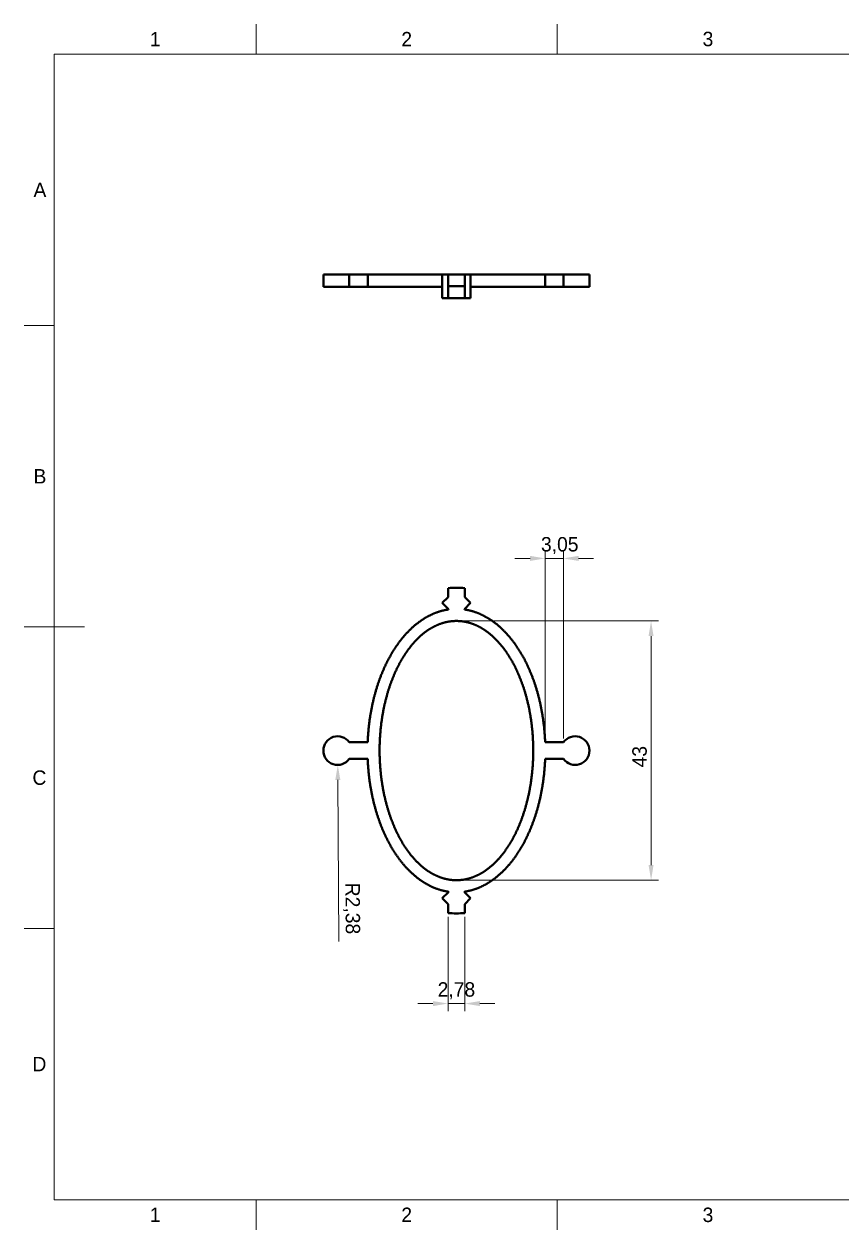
# Model space of a CAD drawing. Header units: millimetres. Extents: x 15 to 292, y 5 to 205.
# Drawn here: x 15 to 150.7, y 5 to 205 of the extents above; entities that cross this region are included whole.
import ezdxf

# ---------------------------------------------------------------- set-up
doc = ezdxf.new("R2010")
doc.units = ezdxf.units.MM
for name, color, linetype in [('Annotations', 7, 'Continuous'), ('Border', 7, 'Continuous'), ('Geometries', 7, 'Continuous')]:
    doc.layers.add(name, color=color, linetype=linetype)
doc.styles.add('Shapr0', font='txt', dxfattribs={"height": 2.3925})
doc.styles.add('Shapr4', font='txt', dxfattribs={"height": 2.3925})
doc.dimstyles.new('ISO-25', dxfattribs={"dimtxt": 2.5, "dimasz": 2.5, "dimexe": 1.25, "dimexo": 0.625, "dimtad": 1, "dimtxsty": 'Standard', "dimcen": 2.5, "dimadec": 0, "dimazin": 0, "dimtfac": 1, "dimtmove": 0, "dimatfit": 3, "dimfxl": 1, "dimarcsym": 0})

# ---------------------------------------------------------------- blocks, each defined once
blk = doc.blocks.new('*D2')
at = {"layer": 'Annotations', "color": 0, "linetype": 'Continuous', "lineweight": 15}
blk.add_line((67.07, 79.63), (67.25, 52.82), dxfattribs=at)
at = {"layer": 'Annotations', "color": 0}
blk.add_solid([(67.49, 79.63), (66.65, 79.62), (67.06, 82.13)], dxfattribs=at)
at = {"layer": 'Defpoints', "color": 0}
for p in [(67.04, 84.5), (67.06, 82.13)]:
    blk.add_point(p, dxfattribs=at)
at = {"layer": 'Annotations', "color": 0, "lineweight": 15, "insert": (69.33, 58.31), "char_height": 2.393, "attachment_point": 5, "rotation": 270.3715, "style": 'Shapr4'}
blk.add_mtext('\\A1;R2,38', dxfattribs=at)
blk = doc.blocks.new('*D3')
at = {"layer": 'Annotations', "color": 0, "linetype": 'Continuous', "lineweight": 15}
for p, q in [((85.36, 56.91), (85.36, 41.29)), ((88.14, 56.91), (88.14, 41.29)), ((82.86, 42.54), (80.36, 42.54)), ((88.14, 42.54), (85.36, 42.54)), ((90.64, 42.54), (93.14, 42.54))]:
    blk.add_line(p, q, dxfattribs=at)
at = {"layer": 'Annotations', "color": 0}
for points in [[(82.86, 42.12), (82.86, 42.95), (85.36, 42.54)], [(90.64, 42.95), (90.64, 42.12), (88.14, 42.54)]]:
    blk.add_solid(points, dxfattribs=at)
at = {"layer": 'Defpoints', "color": 0}
for p in [(85.36, 57.54), (88.14, 57.54), (85.36, 42.54)]:
    blk.add_point(p, dxfattribs=at)
at = {"layer": 'Annotations', "color": 0, "lineweight": 15, "insert": (86.75, 44.66), "char_height": 2.393, "attachment_point": 5, "style": 'Shapr4'}
blk.add_mtext('\\A1;2,78', dxfattribs=at)
blk = doc.blocks.new('*D4')
at = {"layer": 'Annotations', "color": 0, "linetype": 'Continuous', "lineweight": 15}
for p, q in [((98.97, 116.38), (96.47, 116.38)), ((101.47, 86.5), (101.47, 117.63)), ((104.52, 116.38), (101.47, 116.38)), ((104.52, 86.5), (104.52, 117.63)), ((107.02, 116.38), (109.52, 116.38))]:
    blk.add_line(p, q, dxfattribs=at)
at = {"layer": 'Annotations', "color": 0}
for points in [[(98.97, 115.96), (98.97, 116.8), (101.47, 116.38)], [(107.02, 116.8), (107.02, 115.96), (104.52, 116.38)]]:
    blk.add_solid(points, dxfattribs=at)
at = {"layer": 'Defpoints', "color": 0}
for p in [(101.47, 116.38), (101.47, 85.88), (104.52, 85.88)]:
    blk.add_point(p, dxfattribs=at)
at = {"layer": 'Annotations', "color": 0, "lineweight": 15, "insert": (103.9, 118.5), "char_height": 2.393, "attachment_point": 5, "style": 'Shapr4'}
blk.add_mtext('\\A1;3,05', dxfattribs=at)
blk = doc.blocks.new('*D5')
at = {"layer": 'Annotations', "color": 0, "linetype": 'Continuous', "lineweight": 15}
for p, q in [((87.37, 106), (120.31, 106)), ((119.06, 103.5), (119.06, 65.5)), ((87.37, 63), (120.31, 63))]:
    blk.add_line(p, q, dxfattribs=at)
at = {"layer": 'Annotations', "color": 0}
for points in [[(119.47, 103.5), (118.64, 103.5), (119.06, 106)], [(118.64, 65.5), (119.47, 65.5), (119.06, 63)]]:
    blk.add_solid(points, dxfattribs=at)
at = {"layer": 'Defpoints', "color": 0}
for p in [(86.75, 106), (86.75, 63), (119.06, 63)]:
    blk.add_point(p, dxfattribs=at)
at = {"layer": 'Annotations', "color": 0, "lineweight": 15, "insert": (117.16, 83.49), "char_height": 2.393, "attachment_point": 5, "rotation": 90, "style": 'Shapr4'}
blk.add_mtext('\\A1;43', dxfattribs=at)

msp = doc.modelspace()

# ---------------------------------------------------------------- linework, layer by layer
at = {"layer": 'Border', "linetype": 'Continuous', "lineweight": 15}
for p, q in [((53.5, 200), (53.5, 205)), ((103.5, 200), (103.5, 205)), ((287, 200), (20, 200)), ((20, 200), (20, 10)), ((20, 155), (15, 155)), ((25, 105), (15, 105)), ((20, 55), (15, 55)), ((20, 10), (287, 10)), ((53.5, 10), (53.5, 5)), ((103.5, 10), (103.5, 5))]:
    msp.add_line(p, q, dxfattribs=at)
at = {"layer": 'Geometries', "linetype": 'Continuous', "lineweight": 40}
for p, q in [((64.665, 163.45), (64.665, 161.45)), ((64.665, 163.45), (68.976, 163.45)), ((68.976, 163.45), (68.976, 161.45)), ((68.976, 163.45), (72.025, 163.45)), ((72.025, 163.45), (72.025, 161.45)), ((72.025, 163.45), (84.397, 163.45)), ((84.397, 163.45), (84.397, 161.45)), ((84.397, 163.45), (85.359, 163.45)), ((85.359, 163.45), (85.359, 161.55)), ((85.434, 163.45), (85.359, 163.45)), ((88.066, 163.45), (85.434, 163.45)), ((88.141, 163.45), (88.066, 163.45)), ((88.141, 163.45), (88.141, 161.55)), ((89.103, 163.45), (88.141, 163.45)), ((89.103, 163.45), (89.103, 161.45)), ((101.475, 163.45), (89.103, 163.45)), ((101.475, 163.45), (101.475, 161.45)), ((104.524, 163.45), (101.475, 163.45)), ((108.835, 163.45), (104.524, 163.45)), ((104.524, 163.45), (104.524, 161.45)), ((108.835, 161.45), (108.835, 163.45)), ((64.665, 161.45), (68.976, 161.45)), ((68.976, 161.45), (72.025, 161.45)), ((72.025, 161.45), (84.397, 161.45)), ((84.397, 161.45), (84.397, 159.55)), ((88.141, 161.55), (85.359, 161.55)), ((85.359, 161.55), (85.359, 159.55)), ((88.141, 161.55), (88.141, 159.55)), ((89.103, 161.45), (89.103, 159.55)), ((101.475, 161.45), (89.103, 161.45)), ((104.524, 161.45), (101.475, 161.45)), ((108.835, 161.45), (104.524, 161.45)), ((84.397, 159.55), (85.359, 159.55)), ((88.141, 159.55), (85.359, 159.55)), ((89.103, 159.55), (88.141, 159.55)), ((85.359, 109.962), (85.359, 111.464)), ((88.141, 109.962), (88.141, 111.464)), ((84.397, 109), (85.359, 109.962)), ((84.397, 109), (85.434, 107.963)), ((89.103, 109), (88.066, 107.963)), ((89.103, 109), (88.141, 109.962)), ((85.434, 107.963), (85.434, 107.906)), ((88.066, 107.963), (88.066, 107.906)), ((68.976, 85.875), (72.025, 85.875)), ((104.524, 85.875), (101.475, 85.875)), ((68.976, 83.125), (72.025, 83.125)), ((104.524, 83.125), (101.475, 83.125)), ((84.397, 60), (85.434, 61.037)), ((84.397, 60), (85.359, 59.038)), ((85.434, 61.037), (85.434, 61.094)), ((88.066, 61.037), (88.066, 61.094)), ((89.103, 60), (88.066, 61.037)), ((89.103, 60), (88.141, 59.038)), ((85.359, 59.038), (85.359, 57.536)), ((88.141, 59.038), (88.141, 57.536))]:
    msp.add_line(p, q, dxfattribs=at)
at = {"layer": 'Geometries', "linetype": 'Continuous', "lineweight": 40, "flags": 128}
for points in [[(72.025, 85.875), (72.031, 86.035), (72.038, 86.195), (72.046, 86.354), (72.054, 86.514), (72.063, 86.673), (72.073, 86.833), (72.083, 86.992), (72.094, 87.151), (72.106, 87.317), (72.119, 87.483), (72.133, 87.649), (72.147, 87.815), (72.163, 87.98), (72.179, 88.145), (72.195, 88.31), (72.212, 88.474), (72.231, 88.639), (72.249, 88.803), (72.269, 88.966), (72.289, 89.13), (72.309, 89.283), (72.329, 89.436), (72.35, 89.589), (72.372, 89.742), (72.394, 89.894), (72.415, 90.033), (72.436, 90.17), (72.458, 90.308), (72.48, 90.445), (72.503, 90.582), (72.526, 90.719), (72.55, 90.855), (72.576, 91.004), (72.604, 91.153), (72.631, 91.302), (72.66, 91.45), (72.689, 91.598), (72.718, 91.745), (72.749, 91.892), (72.779, 92.038), (72.811, 92.184), (72.843, 92.329), (72.875, 92.472), (72.907, 92.613), (72.94, 92.755), (72.973, 92.895), (73.005, 93.025), (73.037, 93.155), (73.069, 93.284), (73.102, 93.412), (73.135, 93.54), (73.169, 93.668), (73.203, 93.795), (73.241, 93.934), (73.279, 94.073), (73.318, 94.211), (73.358, 94.349), (73.398, 94.485), (73.438, 94.622), (73.479, 94.757), (73.521, 94.893), (73.563, 95.027), (73.605, 95.161), (73.647, 95.292), (73.69, 95.422), (73.733, 95.551), (73.776, 95.68), (73.813, 95.789), (73.851, 95.898), (73.889, 96.006), (73.927, 96.113), (73.965, 96.22), (74.004, 96.327), (74.05, 96.452), (74.096, 96.576), (74.143, 96.7), (74.19, 96.823), (74.233, 96.932), (74.276, 97.04), (74.319, 97.149), (74.362, 97.256), (74.406, 97.363), (74.45, 97.47), (74.494, 97.576), (74.539, 97.681), (74.585, 97.79), (74.632, 97.898), (74.679, 98.005), (74.726, 98.112), (74.774, 98.218), (74.822, 98.324), (74.87, 98.429), (74.915, 98.525), (74.959, 98.62), (75.004, 98.715), (75.049, 98.809), (75.095, 98.902), (75.14, 98.995), (75.186, 99.088), (75.232, 99.18), (75.278, 99.272), (75.325, 99.363), (75.371, 99.453), (75.418, 99.543), (75.473, 99.648), (75.529, 99.753), (75.585, 99.857), (75.641, 99.96), (75.689, 100.047), (75.737, 100.133), (75.785, 100.219), (75.834, 100.304), (75.882, 100.389), (75.931, 100.473), (75.989, 100.572), (76.047, 100.669), (76.105, 100.766), (76.163, 100.863), (76.215, 100.948), (76.268, 101.033), (76.32, 101.117), (76.373, 101.2), (76.426, 101.283), (76.479, 101.366), (76.532, 101.448), (76.585, 101.529), (76.646, 101.62), (76.707, 101.712), (76.768, 101.802), (76.83, 101.891), (76.892, 101.98), (76.952, 102.066), (77.013, 102.152), (77.074, 102.237), (77.135, 102.321), (77.198, 102.406), (77.26, 102.49), (77.323, 102.574), (77.386, 102.657), (77.449, 102.739), (77.512, 102.82), (77.575, 102.9), (77.638, 102.98), (77.702, 103.059), (77.765, 103.137), (77.829, 103.215), (77.893, 103.291), (77.957, 103.367), (78.02, 103.442), (78.079, 103.511), (78.138, 103.578), (78.197, 103.645), (78.255, 103.712), (78.314, 103.777), (78.373, 103.842), (78.432, 103.906), (78.49, 103.969), (78.548, 104.032), (78.607, 104.094), (78.665, 104.155), (78.724, 104.216), (78.782, 104.276), (78.847, 104.342), (78.911, 104.407), (78.976, 104.471), (79.04, 104.534), (79.105, 104.597), (79.169, 104.659), (79.234, 104.72), (79.299, 104.781), (79.363, 104.841), (79.428, 104.9), (79.491, 104.957), (79.555, 105.014), (79.618, 105.07), (79.681, 105.126), (79.746, 105.182), (79.81, 105.237), (79.875, 105.291), (79.939, 105.345), (80.004, 105.398), (80.067, 105.45), (80.13, 105.501), (80.194, 105.551), (80.257, 105.6), (80.321, 105.65), (80.386, 105.7), (80.45, 105.748), (80.514, 105.797), (80.578, 105.844), (80.642, 105.891), (80.707, 105.937), (80.77, 105.982), (80.834, 106.027), (80.898, 106.071), (80.962, 106.115), (81.025, 106.158), (81.088, 106.2), (81.15, 106.241), (81.213, 106.281), (81.275, 106.321), (81.338, 106.361), (81.401, 106.401), (81.465, 106.439), (81.528, 106.478), (81.591, 106.516), (81.654, 106.553), (81.717, 106.589), (81.79, 106.631), (81.863, 106.673), (81.936, 106.713), (82.009, 106.753), (82.081, 106.792), (82.154, 106.83), (82.222, 106.865), (82.29, 106.9), (82.358, 106.934), (82.426, 106.968), (82.494, 107), (82.562, 107.033), (82.63, 107.065), (82.698, 107.096), (82.766, 107.127), (82.834, 107.157), (82.902, 107.186), (82.969, 107.215), (83.036, 107.243), (83.107, 107.272), (83.177, 107.3), (83.247, 107.328), (83.317, 107.355), (83.386, 107.381), (83.456, 107.406), (83.525, 107.431), (83.594, 107.456), (83.663, 107.479), (83.731, 107.503), (83.8, 107.525), (83.868, 107.547), (83.932, 107.567), (83.996, 107.587), (84.06, 107.606), (84.124, 107.624), (84.187, 107.643), (84.254, 107.661), (84.321, 107.679), (84.388, 107.697), (84.454, 107.714), (84.52, 107.73), (84.587, 107.746), (84.649, 107.76), (84.71, 107.774), (84.772, 107.788), (84.834, 107.801), (84.895, 107.813), (84.963, 107.827), (85.031, 107.84), (85.099, 107.852), (85.166, 107.864), (85.234, 107.875), (85.3, 107.886), (85.367, 107.897), (85.434, 107.906)], [(101.475, 85.875), (101.469, 86.035), (101.462, 86.195), (101.454, 86.354), (101.446, 86.514), (101.437, 86.673), (101.427, 86.833), (101.417, 86.992), (101.406, 87.151), (101.394, 87.317), (101.381, 87.483), (101.367, 87.649), (101.353, 87.815), (101.337, 87.98), (101.321, 88.145), (101.305, 88.31), (101.288, 88.474), (101.269, 88.639), (101.251, 88.803), (101.231, 88.966), (101.211, 89.13), (101.191, 89.283), (101.171, 89.436), (101.15, 89.589), (101.128, 89.742), (101.106, 89.894), (101.085, 90.033), (101.064, 90.17), (101.042, 90.308), (101.02, 90.445), (100.997, 90.582), (100.974, 90.719), (100.95, 90.855), (100.924, 91.004), (100.896, 91.153), (100.869, 91.302), (100.84, 91.45), (100.811, 91.598), (100.782, 91.745), (100.751, 91.892), (100.721, 92.038), (100.689, 92.184), (100.657, 92.329), (100.625, 92.472), (100.593, 92.613), (100.56, 92.755), (100.527, 92.895), (100.495, 93.025), (100.463, 93.155), (100.431, 93.284), (100.398, 93.412), (100.365, 93.54), (100.331, 93.668), (100.297, 93.795), (100.259, 93.934), (100.221, 94.073), (100.182, 94.211), (100.142, 94.349), (100.102, 94.485), (100.062, 94.622), (100.021, 94.757), (99.979, 94.893), (99.937, 95.027), (99.895, 95.161), (99.853, 95.292), (99.81, 95.422), (99.767, 95.551), (99.724, 95.68), (99.687, 95.789), (99.649, 95.898), (99.611, 96.006), (99.573, 96.113), (99.535, 96.22), (99.496, 96.327), (99.45, 96.452), (99.404, 96.576), (99.357, 96.7), (99.31, 96.823), (99.267, 96.932), (99.224, 97.04), (99.181, 97.149), (99.138, 97.256), (99.094, 97.363), (99.05, 97.47), (99.006, 97.576), (98.961, 97.681), (98.915, 97.79), (98.868, 97.898), (98.821, 98.005), (98.774, 98.112), (98.726, 98.218), (98.678, 98.324), (98.63, 98.429), (98.585, 98.525), (98.541, 98.62), (98.496, 98.715), (98.451, 98.809), (98.405, 98.902), (98.36, 98.995), (98.314, 99.088), (98.268, 99.18), (98.222, 99.272), (98.175, 99.363), (98.129, 99.453), (98.082, 99.543), (98.027, 99.648), (97.971, 99.753), (97.915, 99.857), (97.859, 99.96), (97.811, 100.047), (97.763, 100.133), (97.715, 100.219), (97.666, 100.304), (97.618, 100.389), (97.569, 100.473), (97.511, 100.572), (97.453, 100.669), (97.395, 100.766), (97.337, 100.863), (97.285, 100.948), (97.232, 101.033), (97.18, 101.117), (97.127, 101.2), (97.074, 101.283), (97.021, 101.366), (96.968, 101.448), (96.915, 101.529), (96.854, 101.62), (96.793, 101.712), (96.732, 101.802), (96.67, 101.891), (96.608, 101.98), (96.548, 102.066), (96.487, 102.152), (96.426, 102.237), (96.365, 102.321), (96.302, 102.406), (96.24, 102.49), (96.177, 102.574), (96.114, 102.657), (96.051, 102.739), (95.988, 102.82), (95.925, 102.9), (95.862, 102.98), (95.798, 103.059), (95.735, 103.137), (95.671, 103.215), (95.607, 103.291), (95.543, 103.367), (95.48, 103.442), (95.421, 103.511), (95.362, 103.578), (95.303, 103.645), (95.245, 103.712), (95.186, 103.777), (95.127, 103.842), (95.068, 103.906), (95.01, 103.969), (94.952, 104.032), (94.893, 104.094), (94.835, 104.155), (94.776, 104.216), (94.718, 104.276), (94.653, 104.342), (94.589, 104.407), (94.524, 104.471), (94.46, 104.534), (94.395, 104.597), (94.331, 104.659), (94.266, 104.72), (94.201, 104.781), (94.137, 104.841), (94.072, 104.9), (94.009, 104.957), (93.945, 105.014), (93.882, 105.07), (93.819, 105.126), (93.754, 105.182), (93.69, 105.237), (93.625, 105.291), (93.561, 105.345), (93.496, 105.398), (93.433, 105.45), (93.37, 105.501), (93.306, 105.551), (93.243, 105.6), (93.179, 105.65), (93.114, 105.7), (93.05, 105.748), (92.986, 105.797), (92.922, 105.844), (92.858, 105.891), (92.793, 105.937), (92.73, 105.982), (92.666, 106.027), (92.602, 106.071), (92.538, 106.115), (92.475, 106.158), (92.412, 106.2), (92.35, 106.241), (92.287, 106.281), (92.225, 106.321), (92.162, 106.361), (92.099, 106.401), (92.035, 106.439), (91.972, 106.478), (91.909, 106.516), (91.846, 106.553), (91.783, 106.589), (91.71, 106.631), (91.637, 106.673), (91.564, 106.713), (91.491, 106.753), (91.419, 106.792), (91.346, 106.83), (91.278, 106.865), (91.21, 106.9), (91.142, 106.934), (91.074, 106.968), (91.006, 107), (90.938, 107.033), (90.87, 107.065), (90.802, 107.096), (90.734, 107.127), (90.666, 107.157), (90.598, 107.186), (90.531, 107.215), (90.464, 107.243), (90.393, 107.272), (90.323, 107.3), (90.253, 107.328), (90.183, 107.355), (90.114, 107.381), (90.044, 107.406), (89.975, 107.431), (89.906, 107.456), (89.837, 107.479), (89.769, 107.503), (89.7, 107.525), (89.632, 107.547), (89.568, 107.567), (89.504, 107.587), (89.44, 107.606), (89.376, 107.624), (89.313, 107.643), (89.246, 107.661), (89.179, 107.679), (89.112, 107.697), (89.046, 107.714), (88.98, 107.73), (88.913, 107.746), (88.851, 107.76), (88.79, 107.774), (88.728, 107.788), (88.666, 107.801), (88.605, 107.813), (88.537, 107.827), (88.469, 107.84), (88.401, 107.852), (88.334, 107.864), (88.266, 107.875), (88.2, 107.886), (88.133, 107.897), (88.066, 107.906)], [(86.75, 106), (86.691, 106), (86.632, 105.999), (86.573, 105.998), (86.514, 105.996), (86.454, 105.994), (86.394, 105.992), (86.337, 105.989), (86.28, 105.985), (86.223, 105.982), (86.165, 105.977), (86.108, 105.973), (86.05, 105.968), (85.991, 105.962), (85.933, 105.956), (85.874, 105.949), (85.815, 105.942), (85.757, 105.935), (85.699, 105.927), (85.64, 105.918), (85.582, 105.91), (85.521, 105.9), (85.461, 105.89), (85.401, 105.879), (85.34, 105.868), (85.279, 105.856), (85.219, 105.844), (85.158, 105.832), (85.098, 105.819), (85.037, 105.805), (84.975, 105.791), (84.912, 105.775), (84.849, 105.76), (84.786, 105.744), (84.723, 105.727), (84.66, 105.709), (84.596, 105.691), (84.533, 105.672), (84.469, 105.653), (84.405, 105.633), (84.34, 105.613), (84.276, 105.591), (84.212, 105.57), (84.148, 105.548), (84.085, 105.525), (84.02, 105.501), (83.955, 105.477), (83.889, 105.452), (83.823, 105.426), (83.756, 105.399), (83.69, 105.372), (83.623, 105.344), (83.557, 105.315), (83.498, 105.289), (83.439, 105.262), (83.38, 105.235), (83.321, 105.208), (83.262, 105.18), (83.203, 105.151), (83.143, 105.122), (83.083, 105.092), (83.021, 105.06), (82.958, 105.027), (82.895, 104.994), (82.832, 104.96), (82.769, 104.925), (82.706, 104.89), (82.649, 104.857), (82.591, 104.824), (82.533, 104.79), (82.475, 104.756), (82.418, 104.721), (82.36, 104.685), (82.305, 104.651), (82.25, 104.616), (82.195, 104.581), (82.14, 104.545), (82.085, 104.509), (82.03, 104.472), (81.975, 104.435), (81.919, 104.397), (81.864, 104.359), (81.809, 104.32), (81.754, 104.281), (81.7, 104.241), (81.645, 104.201), (81.59, 104.161), (81.535, 104.119), (81.479, 104.077), (81.423, 104.034), (81.367, 103.99), (81.311, 103.946), (81.256, 103.902), (81.201, 103.857), (81.146, 103.812), (81.091, 103.766), (81.035, 103.719), (80.979, 103.671), (80.922, 103.623), (80.866, 103.574), (80.81, 103.524), (80.753, 103.474), (80.697, 103.423), (80.641, 103.371), (80.584, 103.319), (80.528, 103.266), (80.472, 103.213), (80.416, 103.159), (80.36, 103.105), (80.305, 103.051), (80.25, 102.996), (80.194, 102.94), (80.138, 102.883), (80.082, 102.825), (80.025, 102.766), (79.969, 102.707), (79.912, 102.647), (79.856, 102.586), (79.8, 102.525), (79.744, 102.463), (79.687, 102.4), (79.631, 102.337), (79.575, 102.273), (79.519, 102.208), (79.463, 102.142), (79.407, 102.076), (79.356, 102.015), (79.304, 101.953), (79.253, 101.891), (79.202, 101.828), (79.151, 101.764), (79.1, 101.7), (79.05, 101.636), (78.999, 101.572), (78.949, 101.506), (78.899, 101.441), (78.849, 101.374), (78.8, 101.309), (78.751, 101.243), (78.702, 101.176), (78.653, 101.109), (78.604, 101.039), (78.554, 100.969), (78.504, 100.899), (78.455, 100.828), (78.406, 100.756), (78.356, 100.684), (78.307, 100.611), (78.258, 100.538), (78.209, 100.464), (78.161, 100.389), (78.112, 100.314), (78.063, 100.238), (78.015, 100.162), (77.967, 100.084), (77.914, 99.999), (77.861, 99.913), (77.808, 99.826), (77.756, 99.739), (77.703, 99.65), (77.656, 99.569), (77.609, 99.488), (77.562, 99.406), (77.515, 99.323), (77.468, 99.24), (77.421, 99.156), (77.375, 99.071), (77.324, 98.978), (77.273, 98.883), (77.223, 98.788), (77.173, 98.692), (77.123, 98.596), (77.073, 98.499), (77.023, 98.401), (76.974, 98.302), (76.925, 98.203), (76.876, 98.103), (76.829, 98.004), (76.781, 97.904), (76.734, 97.804), (76.687, 97.703), (76.644, 97.608), (76.601, 97.514), (76.558, 97.418), (76.516, 97.323), (76.473, 97.226), (76.431, 97.129), (76.39, 97.031), (76.344, 96.923), (76.299, 96.815), (76.254, 96.705), (76.209, 96.595), (76.165, 96.485), (76.121, 96.373), (76.077, 96.261), (76.033, 96.148), (75.99, 96.035), (75.948, 95.921), (75.906, 95.808), (75.865, 95.695), (75.824, 95.581), (75.783, 95.466), (75.742, 95.349), (75.702, 95.231), (75.662, 95.113), (75.622, 94.993), (75.582, 94.874), (75.544, 94.755), (75.506, 94.637), (75.468, 94.517), (75.431, 94.397), (75.394, 94.274), (75.357, 94.15), (75.32, 94.026), (75.284, 93.901), (75.248, 93.776), (75.212, 93.65), (75.177, 93.523), (75.141, 93.389), (75.105, 93.254), (75.069, 93.118), (75.034, 92.981), (74.999, 92.844), (74.965, 92.707), (74.934, 92.576), (74.903, 92.446), (74.872, 92.314), (74.842, 92.183), (74.812, 92.05), (74.783, 91.918), (74.754, 91.784), (74.726, 91.651), (74.698, 91.516), (74.671, 91.382), (74.644, 91.249), (74.619, 91.116), (74.593, 90.982), (74.569, 90.849), (74.544, 90.712), (74.519, 90.575), (74.496, 90.437), (74.473, 90.299), (74.45, 90.161), (74.428, 90.024), (74.407, 89.888), (74.386, 89.751), (74.366, 89.614), (74.346, 89.473), (74.326, 89.332), (74.307, 89.191), (74.289, 89.05), (74.271, 88.908), (74.254, 88.766), (74.237, 88.624), (74.221, 88.481), (74.205, 88.339), (74.19, 88.196), (74.175, 88.053), (74.161, 87.91), (74.148, 87.769), (74.136, 87.628), (74.124, 87.486), (74.112, 87.345), (74.101, 87.2), (74.09, 87.055), (74.08, 86.91), (74.071, 86.765), (74.062, 86.619), (74.054, 86.474), (74.046, 86.328), (74.039, 86.182), (74.033, 86.036), (74.027, 85.89), (74.021, 85.744), (74.017, 85.598), (74.013, 85.452), (74.009, 85.306), (74.006, 85.145), (74.003, 84.983), (74.001, 84.822), (74, 84.661), (74, 84.5), (74, 84.331), (74.002, 84.162), (74.004, 83.993), (74.006, 83.824), (74.01, 83.655), (74.014, 83.486), (74.019, 83.317), (74.025, 83.162), (74.031, 83.008), (74.037, 82.853), (74.045, 82.699), (74.053, 82.545), (74.062, 82.391), (74.071, 82.237), (74.081, 82.083), (74.091, 81.93), (74.103, 81.776), (74.115, 81.623), (74.127, 81.47), (74.14, 81.327), (74.153, 81.183), (74.166, 81.039), (74.18, 80.896), (74.195, 80.753), (74.211, 80.602), (74.228, 80.451), (74.246, 80.3), (74.264, 80.149), (74.282, 79.999), (74.302, 79.85), (74.321, 79.709), (74.34, 79.568), (74.36, 79.428), (74.38, 79.288), (74.401, 79.148), (74.423, 79.009), (74.445, 78.87), (74.467, 78.732), (74.49, 78.594), (74.514, 78.456), (74.538, 78.321), (74.562, 78.187), (74.587, 78.053), (74.612, 77.919), (74.64, 77.776), (74.668, 77.632), (74.697, 77.489), (74.726, 77.347), (74.756, 77.205), (74.787, 77.064), (74.816, 76.931), (74.846, 76.799), (74.876, 76.667), (74.907, 76.536), (74.938, 76.405), (74.97, 76.275), (75.002, 76.146), (75.035, 76.016), (75.068, 75.888), (75.101, 75.76), (75.134, 75.634), (75.168, 75.51), (75.202, 75.386), (75.237, 75.262), (75.273, 75.137), (75.309, 75.012), (75.345, 74.888), (75.382, 74.764), (75.419, 74.641), (75.457, 74.521), (75.494, 74.401), (75.532, 74.282), (75.57, 74.164), (75.609, 74.044), (75.649, 73.924), (75.689, 73.805), (75.73, 73.687), (75.771, 73.569), (75.812, 73.452), (75.854, 73.335), (75.892, 73.23), (75.93, 73.126), (75.969, 73.022), (76.008, 72.918), (76.047, 72.815), (76.087, 72.713), (76.127, 72.611), (76.171, 72.5), (76.215, 72.389), (76.26, 72.279), (76.305, 72.17), (76.35, 72.062), (76.396, 71.954), (76.442, 71.846), (76.488, 71.74), (76.535, 71.634), (76.582, 71.529), (76.628, 71.426), (76.675, 71.324), (76.721, 71.223), (76.769, 71.123), (76.817, 71.021), (76.865, 70.92), (76.914, 70.82), (76.963, 70.72), (77.012, 70.621), (77.061, 70.525), (77.11, 70.429), (77.159, 70.334), (77.208, 70.24), (77.258, 70.145), (77.309, 70.05), (77.36, 69.956), (77.411, 69.862), (77.463, 69.77), (77.514, 69.678), (77.566, 69.587), (77.618, 69.497), (77.67, 69.407), (77.722, 69.318), (77.774, 69.23), (77.827, 69.143), (77.879, 69.058), (77.93, 68.974), (77.983, 68.89), (78.035, 68.807), (78.088, 68.723), (78.142, 68.64), (78.196, 68.557), (78.25, 68.476), (78.304, 68.394), (78.358, 68.314), (78.412, 68.235), (78.466, 68.156), (78.521, 68.078), (78.576, 68), (78.63, 67.923), (78.685, 67.847), (78.74, 67.772), (78.795, 67.697), (78.846, 67.63), (78.897, 67.563), (78.947, 67.496), (78.998, 67.43), (79.049, 67.365), (79.1, 67.3), (79.15, 67.237), (79.201, 67.174), (79.251, 67.112), (79.302, 67.05), (79.352, 66.989), (79.402, 66.929), (79.452, 66.871), (79.502, 66.812), (79.552, 66.754), (79.611, 66.686), (79.67, 66.619), (79.73, 66.552), (79.789, 66.487), (79.849, 66.422), (79.909, 66.357), (79.968, 66.294), (80.028, 66.231), (80.088, 66.169), (80.147, 66.108), (80.207, 66.047), (80.267, 65.987), (80.323, 65.931), (80.379, 65.876), (80.436, 65.822), (80.492, 65.768), (80.548, 65.715), (80.608, 65.659), (80.668, 65.604), (80.727, 65.55), (80.787, 65.496), (80.847, 65.443), (80.906, 65.391), (80.962, 65.343), (81.018, 65.295), (81.075, 65.247), (81.131, 65.201), (81.187, 65.155), (81.243, 65.109), (81.299, 65.064), (81.355, 65.02), (81.41, 64.976), (81.466, 64.933), (81.521, 64.891), (81.576, 64.85), (81.63, 64.809), (81.685, 64.769), (81.744, 64.726), (81.803, 64.684), (81.862, 64.643), (81.92, 64.602), (81.979, 64.562), (82.038, 64.522), (82.093, 64.486), (82.148, 64.45), (82.203, 64.414), (82.258, 64.379), (82.312, 64.344), (82.374, 64.306), (82.435, 64.269), (82.495, 64.232), (82.556, 64.196), (82.617, 64.161), (82.677, 64.126), (82.738, 64.092), (82.798, 64.059), (82.858, 64.026), (82.918, 63.994), (82.978, 63.962), (83.038, 63.931), (83.098, 63.901), (83.157, 63.871), (83.217, 63.842), (83.276, 63.813), (83.338, 63.784), (83.4, 63.755), (83.462, 63.727), (83.523, 63.7), (83.585, 63.673), (83.646, 63.647), (83.712, 63.619), (83.778, 63.592), (83.844, 63.566), (83.91, 63.54), (83.976, 63.515), (84.04, 63.491), (84.104, 63.468), (84.168, 63.445), (84.232, 63.423), (84.297, 63.402), (84.361, 63.381), (84.426, 63.36), (84.49, 63.34), (84.554, 63.321), (84.618, 63.303), (84.681, 63.285), (84.745, 63.268), (84.808, 63.251), (84.87, 63.235), (84.933, 63.219), (84.996, 63.205), (85.058, 63.19), (85.12, 63.176), (85.188, 63.162), (85.255, 63.148), (85.323, 63.135), (85.39, 63.123), (85.456, 63.111), (85.527, 63.099), (85.597, 63.088), (85.667, 63.078), (85.737, 63.068), (85.806, 63.059), (85.875, 63.051), (85.939, 63.043), (86.004, 63.037), (86.068, 63.031), (86.132, 63.025), (86.195, 63.02), (86.259, 63.016), (86.322, 63.012), (86.384, 63.009), (86.447, 63.006), (86.509, 63.004), (86.57, 63.002), (86.63, 63.001), (86.69, 63), (86.75, 63)], [(86.75, 106), (86.809, 106), (86.868, 105.999), (86.927, 105.998), (86.986, 105.996), (87.046, 105.994), (87.106, 105.992), (87.163, 105.989), (87.22, 105.985), (87.277, 105.982), (87.335, 105.977), (87.392, 105.973), (87.45, 105.968), (87.509, 105.962), (87.567, 105.956), (87.626, 105.949), (87.685, 105.942), (87.743, 105.935), (87.801, 105.927), (87.86, 105.918), (87.918, 105.91), (87.979, 105.9), (88.039, 105.89), (88.099, 105.879), (88.16, 105.868), (88.221, 105.856), (88.281, 105.844), (88.342, 105.832), (88.402, 105.819), (88.463, 105.805), (88.525, 105.791), (88.588, 105.775), (88.651, 105.76), (88.714, 105.744), (88.777, 105.727), (88.84, 105.709), (88.904, 105.691), (88.967, 105.672), (89.031, 105.653), (89.095, 105.633), (89.16, 105.613), (89.224, 105.591), (89.288, 105.57), (89.352, 105.548), (89.415, 105.525), (89.48, 105.501), (89.545, 105.477), (89.611, 105.452), (89.677, 105.426), (89.744, 105.399), (89.81, 105.372), (89.877, 105.344), (89.943, 105.315), (90.002, 105.289), (90.061, 105.262), (90.12, 105.235), (90.179, 105.208), (90.238, 105.18), (90.297, 105.151), (90.357, 105.122), (90.417, 105.092), (90.479, 105.06), (90.542, 105.027), (90.605, 104.994), (90.668, 104.96), (90.731, 104.925), (90.794, 104.89), (90.851, 104.857), (90.909, 104.824), (90.967, 104.79), (91.025, 104.756), (91.082, 104.721), (91.14, 104.685), (91.195, 104.651), (91.25, 104.616), (91.305, 104.581), (91.36, 104.545), (91.415, 104.509), (91.47, 104.472), (91.525, 104.435), (91.581, 104.397), (91.636, 104.359), (91.691, 104.32), (91.746, 104.281), (91.8, 104.241), (91.855, 104.201), (91.91, 104.161), (91.965, 104.119), (92.021, 104.077), (92.077, 104.034), (92.133, 103.99), (92.189, 103.946), (92.244, 103.902), (92.299, 103.857), (92.354, 103.812), (92.409, 103.766), (92.465, 103.719), (92.521, 103.671), (92.578, 103.623), (92.634, 103.574), (92.69, 103.524), (92.747, 103.474), (92.803, 103.423), (92.859, 103.371), (92.916, 103.319), (92.972, 103.266), (93.028, 103.213), (93.084, 103.159), (93.14, 103.105), (93.195, 103.051), (93.25, 102.996), (93.306, 102.94), (93.362, 102.883), (93.418, 102.825), (93.475, 102.766), (93.531, 102.707), (93.588, 102.647), (93.644, 102.586), (93.7, 102.525), (93.756, 102.463), (93.813, 102.4), (93.869, 102.337), (93.925, 102.273), (93.981, 102.208), (94.037, 102.142), (94.093, 102.076), (94.144, 102.015), (94.196, 101.953), (94.247, 101.891), (94.298, 101.828), (94.349, 101.764), (94.4, 101.7), (94.45, 101.636), (94.501, 101.572), (94.551, 101.506), (94.601, 101.441), (94.651, 101.374), (94.7, 101.309), (94.749, 101.243), (94.798, 101.176), (94.847, 101.109), (94.896, 101.039), (94.946, 100.969), (94.996, 100.899), (95.045, 100.828), (95.094, 100.756), (95.144, 100.684), (95.193, 100.611), (95.242, 100.538), (95.291, 100.464), (95.339, 100.389), (95.388, 100.314), (95.437, 100.238), (95.485, 100.162), (95.533, 100.084), (95.586, 99.999), (95.639, 99.913), (95.692, 99.826), (95.744, 99.739), (95.797, 99.65), (95.844, 99.569), (95.891, 99.488), (95.938, 99.406), (95.985, 99.323), (96.032, 99.24), (96.079, 99.156), (96.125, 99.071), (96.176, 98.978), (96.227, 98.883), (96.277, 98.788), (96.327, 98.692), (96.377, 98.596), (96.427, 98.499), (96.477, 98.401), (96.526, 98.302), (96.575, 98.203), (96.624, 98.103), (96.671, 98.004), (96.719, 97.904), (96.766, 97.804), (96.813, 97.703), (96.856, 97.608), (96.899, 97.514), (96.942, 97.418), (96.984, 97.323), (97.027, 97.226), (97.069, 97.129), (97.11, 97.031), (97.156, 96.923), (97.201, 96.815), (97.246, 96.705), (97.291, 96.595), (97.335, 96.485), (97.379, 96.373), (97.423, 96.261), (97.467, 96.148), (97.51, 96.035), (97.552, 95.921), (97.594, 95.808), (97.635, 95.695), (97.676, 95.581), (97.717, 95.466), (97.758, 95.349), (97.798, 95.231), (97.838, 95.113), (97.878, 94.993), (97.918, 94.874), (97.956, 94.755), (97.994, 94.637), (98.032, 94.517), (98.069, 94.397), (98.106, 94.274), (98.143, 94.15), (98.18, 94.026), (98.216, 93.901), (98.252, 93.776), (98.288, 93.65), (98.323, 93.523), (98.359, 93.389), (98.395, 93.254), (98.431, 93.118), (98.466, 92.981), (98.501, 92.844), (98.535, 92.707), (98.566, 92.576), (98.597, 92.446), (98.628, 92.314), (98.658, 92.183), (98.688, 92.05), (98.717, 91.918), (98.746, 91.784), (98.774, 91.651), (98.802, 91.516), (98.829, 91.382), (98.856, 91.249), (98.881, 91.116), (98.907, 90.982), (98.931, 90.849), (98.956, 90.712), (98.981, 90.575), (99.004, 90.437), (99.027, 90.299), (99.05, 90.161), (99.072, 90.024), (99.093, 89.888), (99.114, 89.751), (99.134, 89.614), (99.154, 89.473), (99.174, 89.332), (99.193, 89.191), (99.211, 89.05), (99.229, 88.908), (99.246, 88.766), (99.263, 88.624), (99.279, 88.481), (99.295, 88.339), (99.31, 88.196), (99.325, 88.053), (99.339, 87.91), (99.352, 87.769), (99.364, 87.628), (99.376, 87.486), (99.388, 87.345), (99.399, 87.2), (99.41, 87.055), (99.42, 86.91), (99.429, 86.765), (99.438, 86.619), (99.446, 86.474), (99.454, 86.328), (99.461, 86.182), (99.467, 86.036), (99.473, 85.89), (99.479, 85.744), (99.483, 85.598), (99.487, 85.452), (99.491, 85.306), (99.494, 85.145), (99.497, 84.983), (99.499, 84.822), (99.5, 84.661), (99.5, 84.5), (99.5, 84.331), (99.498, 84.162), (99.496, 83.993), (99.494, 83.824), (99.49, 83.655), (99.486, 83.486), (99.481, 83.317), (99.475, 83.162), (99.469, 83.008), (99.463, 82.853), (99.455, 82.699), (99.447, 82.545), (99.438, 82.391), (99.429, 82.237), (99.419, 82.083), (99.409, 81.93), (99.397, 81.776), (99.385, 81.623), (99.373, 81.47), (99.36, 81.327), (99.347, 81.183), (99.334, 81.039), (99.32, 80.896), (99.305, 80.753), (99.289, 80.602), (99.272, 80.451), (99.254, 80.3), (99.236, 80.149), (99.218, 79.999), (99.198, 79.85), (99.179, 79.709), (99.16, 79.568), (99.14, 79.428), (99.12, 79.288), (99.099, 79.148), (99.077, 79.009), (99.055, 78.87), (99.033, 78.732), (99.01, 78.594), (98.986, 78.456), (98.962, 78.321), (98.938, 78.187), (98.913, 78.053), (98.888, 77.919), (98.86, 77.776), (98.832, 77.632), (98.803, 77.489), (98.774, 77.347), (98.744, 77.205), (98.713, 77.064), (98.684, 76.931), (98.654, 76.799), (98.624, 76.667), (98.593, 76.536), (98.562, 76.405), (98.53, 76.275), (98.498, 76.146), (98.465, 76.016), (98.432, 75.888), (98.399, 75.76), (98.366, 75.634), (98.332, 75.51), (98.298, 75.386), (98.263, 75.262), (98.227, 75.137), (98.191, 75.012), (98.155, 74.888), (98.118, 74.764), (98.081, 74.641), (98.043, 74.521), (98.006, 74.401), (97.968, 74.282), (97.93, 74.164), (97.891, 74.044), (97.851, 73.924), (97.811, 73.805), (97.77, 73.687), (97.729, 73.569), (97.688, 73.452), (97.646, 73.335), (97.608, 73.23), (97.57, 73.126), (97.531, 73.022), (97.492, 72.918), (97.453, 72.815), (97.413, 72.713), (97.373, 72.611), (97.329, 72.5), (97.285, 72.389), (97.24, 72.279), (97.195, 72.17), (97.15, 72.062), (97.104, 71.954), (97.058, 71.846), (97.012, 71.74), (96.965, 71.634), (96.918, 71.529), (96.872, 71.426), (96.825, 71.324), (96.779, 71.223), (96.731, 71.123), (96.683, 71.021), (96.635, 70.92), (96.586, 70.82), (96.537, 70.72), (96.488, 70.621), (96.439, 70.525), (96.39, 70.429), (96.341, 70.334), (96.292, 70.24), (96.242, 70.145), (96.191, 70.05), (96.14, 69.956), (96.089, 69.862), (96.037, 69.77), (95.986, 69.678), (95.934, 69.587), (95.882, 69.497), (95.83, 69.407), (95.778, 69.318), (95.726, 69.23), (95.673, 69.143), (95.621, 69.058), (95.57, 68.974), (95.517, 68.89), (95.465, 68.807), (95.412, 68.723), (95.358, 68.64), (95.304, 68.557), (95.25, 68.476), (95.196, 68.394), (95.142, 68.314), (95.088, 68.235), (95.034, 68.156), (94.979, 68.078), (94.924, 68), (94.87, 67.923), (94.815, 67.847), (94.76, 67.772), (94.705, 67.697), (94.654, 67.63), (94.603, 67.563), (94.553, 67.496), (94.502, 67.43), (94.451, 67.365), (94.4, 67.3), (94.35, 67.237), (94.299, 67.174), (94.249, 67.112), (94.198, 67.05), (94.148, 66.989), (94.098, 66.929), (94.048, 66.871), (93.998, 66.812), (93.948, 66.754), (93.889, 66.686), (93.83, 66.619), (93.77, 66.552), (93.711, 66.487), (93.651, 66.422), (93.591, 66.357), (93.532, 66.294), (93.472, 66.231), (93.412, 66.169), (93.353, 66.108), (93.293, 66.047), (93.233, 65.987), (93.177, 65.931), (93.121, 65.876), (93.064, 65.822), (93.008, 65.768), (92.952, 65.715), (92.892, 65.659), (92.832, 65.604), (92.773, 65.55), (92.713, 65.496), (92.653, 65.443), (92.594, 65.391), (92.538, 65.343), (92.482, 65.295), (92.425, 65.247), (92.369, 65.201), (92.313, 65.155), (92.257, 65.109), (92.201, 65.064), (92.145, 65.02), (92.09, 64.976), (92.034, 64.933), (91.979, 64.891), (91.924, 64.85), (91.87, 64.809), (91.815, 64.769), (91.756, 64.726), (91.697, 64.684), (91.638, 64.643), (91.58, 64.602), (91.521, 64.562), (91.462, 64.522), (91.407, 64.486), (91.352, 64.45), (91.297, 64.414), (91.242, 64.379), (91.188, 64.344), (91.126, 64.306), (91.065, 64.269), (91.005, 64.232), (90.944, 64.196), (90.883, 64.161), (90.823, 64.126), (90.762, 64.092), (90.702, 64.059), (90.642, 64.026), (90.582, 63.994), (90.522, 63.962), (90.462, 63.931), (90.402, 63.901), (90.343, 63.871), (90.283, 63.842), (90.224, 63.813), (90.162, 63.784), (90.1, 63.755), (90.038, 63.727), (89.977, 63.7), (89.915, 63.673), (89.854, 63.647), (89.788, 63.619), (89.722, 63.592), (89.656, 63.566), (89.59, 63.54), (89.524, 63.515), (89.46, 63.491), (89.396, 63.468), (89.332, 63.445), (89.268, 63.423), (89.203, 63.402), (89.139, 63.381), (89.074, 63.36), (89.01, 63.34), (88.946, 63.321), (88.882, 63.303), (88.819, 63.285), (88.755, 63.268), (88.692, 63.251), (88.63, 63.235), (88.567, 63.219), (88.504, 63.205), (88.442, 63.19), (88.38, 63.176), (88.312, 63.162), (88.245, 63.148), (88.177, 63.135), (88.11, 63.123), (88.044, 63.111), (87.973, 63.099), (87.903, 63.088), (87.833, 63.078), (87.763, 63.068), (87.694, 63.059), (87.625, 63.051), (87.561, 63.043), (87.496, 63.037), (87.432, 63.031), (87.368, 63.025), (87.305, 63.02), (87.241, 63.016), (87.178, 63.012), (87.116, 63.009), (87.053, 63.006), (86.991, 63.004), (86.93, 63.002), (86.87, 63.001), (86.81, 63), (86.75, 63)], [(72.025, 83.125), (72.031, 82.965), (72.038, 82.805), (72.046, 82.646), (72.054, 82.486), (72.063, 82.327), (72.073, 82.167), (72.083, 82.008), (72.094, 81.849), (72.106, 81.683), (72.119, 81.517), (72.133, 81.351), (72.147, 81.185), (72.163, 81.02), (72.179, 80.855), (72.195, 80.69), (72.212, 80.526), (72.231, 80.361), (72.249, 80.197), (72.269, 80.034), (72.289, 79.87), (72.309, 79.717), (72.329, 79.564), (72.35, 79.411), (72.372, 79.258), (72.394, 79.106), (72.415, 78.967), (72.436, 78.83), (72.458, 78.692), (72.48, 78.555), (72.503, 78.418), (72.526, 78.281), (72.55, 78.145), (72.576, 77.996), (72.604, 77.847), (72.631, 77.698), (72.66, 77.55), (72.689, 77.402), (72.718, 77.255), (72.749, 77.108), (72.779, 76.962), (72.811, 76.816), (72.843, 76.671), (72.875, 76.528), (72.907, 76.387), (72.94, 76.245), (72.973, 76.105), (73.005, 75.975), (73.037, 75.845), (73.069, 75.716), (73.102, 75.588), (73.135, 75.46), (73.169, 75.332), (73.203, 75.205), (73.241, 75.066), (73.279, 74.927), (73.318, 74.789), (73.358, 74.651), (73.398, 74.515), (73.438, 74.378), (73.479, 74.243), (73.521, 74.107), (73.563, 73.973), (73.605, 73.839), (73.647, 73.708), (73.69, 73.578), (73.733, 73.449), (73.776, 73.32), (73.813, 73.211), (73.851, 73.102), (73.889, 72.994), (73.927, 72.887), (73.965, 72.78), (74.004, 72.673), (74.05, 72.548), (74.096, 72.424), (74.143, 72.3), (74.19, 72.177), (74.233, 72.068), (74.276, 71.96), (74.319, 71.851), (74.362, 71.744), (74.406, 71.637), (74.45, 71.53), (74.494, 71.424), (74.539, 71.319), (74.585, 71.21), (74.632, 71.102), (74.679, 70.995), (74.726, 70.888), (74.774, 70.782), (74.822, 70.676), (74.87, 70.571), (74.915, 70.475), (74.959, 70.38), (75.004, 70.285), (75.049, 70.191), (75.095, 70.098), (75.14, 70.005), (75.186, 69.912), (75.232, 69.82), (75.278, 69.728), (75.325, 69.637), (75.371, 69.547), (75.418, 69.457), (75.473, 69.352), (75.529, 69.247), (75.585, 69.143), (75.641, 69.04), (75.689, 68.953), (75.737, 68.867), (75.785, 68.781), (75.834, 68.696), (75.882, 68.611), (75.931, 68.527), (75.989, 68.428), (76.047, 68.331), (76.105, 68.234), (76.163, 68.137), (76.215, 68.052), (76.268, 67.967), (76.32, 67.883), (76.373, 67.8), (76.426, 67.717), (76.479, 67.634), (76.532, 67.552), (76.585, 67.471), (76.646, 67.38), (76.707, 67.288), (76.768, 67.198), (76.83, 67.109), (76.892, 67.02), (76.952, 66.934), (77.013, 66.848), (77.074, 66.763), (77.135, 66.679), (77.198, 66.594), (77.26, 66.51), (77.323, 66.426), (77.386, 66.343), (77.449, 66.261), (77.512, 66.18), (77.575, 66.1), (77.638, 66.02), (77.702, 65.941), (77.765, 65.863), (77.829, 65.785), (77.893, 65.709), (77.957, 65.633), (78.02, 65.558), (78.079, 65.489), (78.138, 65.422), (78.197, 65.355), (78.255, 65.288), (78.314, 65.223), (78.373, 65.158), (78.432, 65.094), (78.49, 65.031), (78.548, 64.968), (78.607, 64.906), (78.665, 64.845), (78.724, 64.784), (78.782, 64.724), (78.847, 64.658), (78.911, 64.593), (78.976, 64.529), (79.04, 64.466), (79.105, 64.403), (79.169, 64.341), (79.234, 64.28), (79.299, 64.219), (79.363, 64.159), (79.428, 64.1), (79.491, 64.043), (79.555, 63.986), (79.618, 63.93), (79.681, 63.874), (79.746, 63.818), (79.81, 63.763), (79.875, 63.709), (79.939, 63.655), (80.004, 63.602), (80.067, 63.55), (80.13, 63.499), (80.194, 63.449), (80.257, 63.4), (80.321, 63.35), (80.386, 63.3), (80.45, 63.252), (80.514, 63.203), (80.578, 63.156), (80.642, 63.109), (80.707, 63.063), (80.77, 63.018), (80.834, 62.973), (80.898, 62.929), (80.962, 62.885), (81.025, 62.842), (81.088, 62.8), (81.15, 62.759), (81.213, 62.719), (81.275, 62.679), (81.338, 62.639), (81.401, 62.599), (81.465, 62.561), (81.528, 62.522), (81.591, 62.484), (81.654, 62.447), (81.717, 62.411), (81.79, 62.369), (81.863, 62.327), (81.936, 62.287), (82.009, 62.247), (82.081, 62.208), (82.154, 62.17), (82.222, 62.135), (82.29, 62.1), (82.358, 62.066), (82.426, 62.032), (82.494, 62), (82.562, 61.967), (82.63, 61.935), (82.698, 61.904), (82.766, 61.873), (82.834, 61.843), (82.902, 61.814), (82.969, 61.785), (83.036, 61.757), (83.107, 61.728), (83.177, 61.7), (83.247, 61.672), (83.317, 61.645), (83.386, 61.619), (83.456, 61.594), (83.525, 61.569), (83.594, 61.544), (83.663, 61.521), (83.731, 61.497), (83.8, 61.475), (83.868, 61.453), (83.932, 61.433), (83.996, 61.413), (84.06, 61.394), (84.124, 61.376), (84.187, 61.357), (84.254, 61.339), (84.321, 61.321), (84.388, 61.303), (84.454, 61.286), (84.52, 61.27), (84.587, 61.254), (84.649, 61.24), (84.71, 61.226), (84.772, 61.212), (84.834, 61.199), (84.895, 61.187), (84.963, 61.173), (85.031, 61.16), (85.099, 61.148), (85.166, 61.136), (85.234, 61.125), (85.3, 61.114), (85.367, 61.103), (85.434, 61.094)], [(101.475, 83.125), (101.469, 82.965), (101.462, 82.805), (101.454, 82.646), (101.446, 82.486), (101.437, 82.327), (101.427, 82.167), (101.417, 82.008), (101.406, 81.849), (101.394, 81.683), (101.381, 81.517), (101.367, 81.351), (101.353, 81.185), (101.337, 81.02), (101.321, 80.855), (101.305, 80.69), (101.288, 80.526), (101.269, 80.361), (101.251, 80.197), (101.231, 80.034), (101.211, 79.87), (101.191, 79.717), (101.171, 79.564), (101.15, 79.411), (101.128, 79.258), (101.106, 79.106), (101.085, 78.967), (101.064, 78.83), (101.042, 78.692), (101.02, 78.555), (100.997, 78.418), (100.974, 78.281), (100.95, 78.145), (100.924, 77.996), (100.896, 77.847), (100.869, 77.698), (100.84, 77.55), (100.811, 77.402), (100.782, 77.255), (100.751, 77.108), (100.721, 76.962), (100.689, 76.816), (100.657, 76.671), (100.625, 76.528), (100.593, 76.387), (100.56, 76.245), (100.527, 76.105), (100.495, 75.975), (100.463, 75.845), (100.431, 75.716), (100.398, 75.588), (100.365, 75.46), (100.331, 75.332), (100.297, 75.205), (100.259, 75.066), (100.221, 74.927), (100.182, 74.789), (100.142, 74.651), (100.102, 74.515), (100.062, 74.378), (100.021, 74.243), (99.979, 74.107), (99.937, 73.973), (99.895, 73.839), (99.853, 73.708), (99.81, 73.578), (99.767, 73.449), (99.724, 73.32), (99.687, 73.211), (99.649, 73.102), (99.611, 72.994), (99.573, 72.887), (99.535, 72.78), (99.496, 72.673), (99.45, 72.548), (99.404, 72.424), (99.357, 72.3), (99.31, 72.177), (99.267, 72.068), (99.224, 71.96), (99.181, 71.851), (99.138, 71.744), (99.094, 71.637), (99.05, 71.53), (99.006, 71.424), (98.961, 71.319), (98.915, 71.21), (98.868, 71.102), (98.821, 70.995), (98.774, 70.888), (98.726, 70.782), (98.678, 70.676), (98.63, 70.571), (98.585, 70.475), (98.541, 70.38), (98.496, 70.285), (98.451, 70.191), (98.405, 70.098), (98.36, 70.005), (98.314, 69.912), (98.268, 69.82), (98.222, 69.728), (98.175, 69.637), (98.129, 69.547), (98.082, 69.457), (98.027, 69.352), (97.971, 69.247), (97.915, 69.143), (97.859, 69.04), (97.811, 68.953), (97.763, 68.867), (97.715, 68.781), (97.666, 68.696), (97.618, 68.611), (97.569, 68.527), (97.511, 68.428), (97.453, 68.331), (97.395, 68.234), (97.337, 68.137), (97.285, 68.052), (97.232, 67.967), (97.18, 67.883), (97.127, 67.8), (97.074, 67.717), (97.021, 67.634), (96.968, 67.552), (96.915, 67.471), (96.854, 67.38), (96.793, 67.288), (96.732, 67.198), (96.67, 67.109), (96.608, 67.02), (96.548, 66.934), (96.487, 66.848), (96.426, 66.763), (96.365, 66.679), (96.302, 66.594), (96.24, 66.51), (96.177, 66.426), (96.114, 66.343), (96.051, 66.261), (95.988, 66.18), (95.925, 66.1), (95.862, 66.02), (95.798, 65.941), (95.735, 65.863), (95.671, 65.785), (95.607, 65.709), (95.543, 65.633), (95.48, 65.558), (95.421, 65.489), (95.362, 65.422), (95.303, 65.355), (95.245, 65.288), (95.186, 65.223), (95.127, 65.158), (95.068, 65.094), (95.01, 65.031), (94.952, 64.968), (94.893, 64.906), (94.835, 64.845), (94.776, 64.784), (94.718, 64.724), (94.653, 64.658), (94.589, 64.593), (94.524, 64.529), (94.46, 64.466), (94.395, 64.403), (94.331, 64.341), (94.266, 64.28), (94.201, 64.219), (94.137, 64.159), (94.072, 64.1), (94.009, 64.043), (93.945, 63.986), (93.882, 63.93), (93.819, 63.874), (93.754, 63.818), (93.69, 63.763), (93.625, 63.709), (93.561, 63.655), (93.496, 63.602), (93.433, 63.55), (93.37, 63.499), (93.306, 63.449), (93.243, 63.4), (93.179, 63.35), (93.114, 63.3), (93.05, 63.252), (92.986, 63.203), (92.922, 63.156), (92.858, 63.109), (92.793, 63.063), (92.73, 63.018), (92.666, 62.973), (92.602, 62.929), (92.538, 62.885), (92.475, 62.842), (92.412, 62.8), (92.35, 62.759), (92.287, 62.719), (92.225, 62.679), (92.162, 62.639), (92.099, 62.599), (92.035, 62.561), (91.972, 62.522), (91.909, 62.484), (91.846, 62.447), (91.783, 62.411), (91.71, 62.369), (91.637, 62.327), (91.564, 62.287), (91.491, 62.247), (91.419, 62.208), (91.346, 62.17), (91.278, 62.135), (91.21, 62.1), (91.142, 62.066), (91.074, 62.032), (91.006, 62), (90.938, 61.967), (90.87, 61.935), (90.802, 61.904), (90.734, 61.873), (90.666, 61.843), (90.598, 61.814), (90.531, 61.785), (90.464, 61.757), (90.393, 61.728), (90.323, 61.7), (90.253, 61.672), (90.183, 61.645), (90.114, 61.619), (90.044, 61.594), (89.975, 61.569), (89.906, 61.544), (89.837, 61.521), (89.769, 61.497), (89.7, 61.475), (89.632, 61.453), (89.568, 61.433), (89.504, 61.413), (89.44, 61.394), (89.376, 61.376), (89.313, 61.357), (89.246, 61.339), (89.179, 61.321), (89.112, 61.303), (89.046, 61.286), (88.98, 61.27), (88.913, 61.254), (88.851, 61.24), (88.79, 61.226), (88.728, 61.212), (88.666, 61.199), (88.605, 61.187), (88.537, 61.173), (88.469, 61.16), (88.401, 61.148), (88.334, 61.136), (88.266, 61.125), (88.2, 61.114), (88.133, 61.103), (88.066, 61.094)]]:
    msp.add_lwpolyline(points, dxfattribs=at)
at = {"layer": 'Geometries', "linetype": 'Continuous', "lineweight": 40}
for centre, radius, start, end in [((86.75, 84.5), 27, 87.04651, 92.95349), ((67.04, 84.5), 2.375, 35.37654, 324.62346), ((106.46, 84.5), 2.375, 215.37654, 144.62346), ((86.75, 84.5), 27, 267.04651, 272.95349)]:
    msp.add_arc(centre, radius, start, end, dxfattribs=at)

# ---------------------------------------------------------------- texts
at = {"layer": 'Border', "linetype": 'Continuous', "lineweight": 15, "char_height": 2.393, "width": 2.3925, "style": 'Shapr0'}
for s, insert, attachment_point in [('1', (36.75, 201.304), 8), ('2', (78.5, 201.304), 8), ('3', (128.5, 201.304), 8), ('A', (18.696, 177.5), 6), ('B', (18.696, 130), 6), ('C', (18.696, 80), 6), ('D', (18.696, 32.5), 6), ('1', (36.75, 8.696), 2), ('2', (78.5, 8.696), 2), ('3', (128.5, 8.696), 2)]:
    msp.add_mtext(s, dxfattribs=dict(at, insert=insert, attachment_point=attachment_point))

# ---------------------------------------------------------------- dimensions: what is measured, and where the dimension line sits
at = {"layer": 'Annotations', "linetype": 'Continuous', "lineweight": 15}
for base, p1, p2, picture, middle in [((101.475, 116.38), (104.524, 85.875), (101.475, 85.875), '*D4', (103.899, 116.38)), ((85.359, 42.536), (88.141, 57.536), (85.359, 57.536), '*D3', (86.75, 42.536))]:
    dim = msp.add_linear_dim(base=base, p1=p1, p2=p2, dimstyle='ISO-25', override={"dimscale": 1, "dimgap": 0.7, "dimdec": 2, "dimlfac": 1, "dimrnd": 0.01, "dimzin": 8, "dimdsep": 44, "dimtxsty": 'Shapr4', "dimse1": 0, "dimse2": 0, "dimadec": 2, "dimtol": 0, "dimlim": 0, "dimtp": 0, "dimtm": 0, "dimtfac": 0.6, "dimtdec": 8, "dimfrac": 2, "dimtolj": 1, "dimlwd": 15, "dimlwe": 15}, dxfattribs=at)
    dim.commit()
    dim.dimension.update_dxf_attribs({"geometry": picture, "text_midpoint": middle, "dimtype": 160})
dim = msp.add_linear_dim(base=(119.056, 63), p1=(86.75, 106), p2=(86.75, 63), angle=90, dimstyle='ISO-25', override={"dimscale": 1, "dimgap": 0.7, "dimdec": 2, "dimlfac": 1, "dimrnd": 0.01, "dimzin": 8, "dimdsep": 44, "dimtxsty": 'Shapr4', "dimse1": 0, "dimse2": 0, "dimadec": 2, "dimtol": 0, "dimlim": 0, "dimtp": 0, "dimtm": 0, "dimtfac": 0.6, "dimtdec": 8, "dimfrac": 2, "dimtolj": 1, "dimlwd": 15, "dimlwe": 15}, dxfattribs=at)
dim.commit()
dim.dimension.update_dxf_attribs({"geometry": '*D5', "text_midpoint": (119.056, 83.489), "dimtype": 160})
dim = msp.add_radius_dim(center=(67.04, 84.5), mpoint=(67.055, 82.125), dimstyle='ISO-25', override={"dimscale": 1, "dimgap": 0.7, "dimdec": 2, "dimlfac": 1, "dimrnd": 0.01, "dimzin": 8, "dimdsep": 44, "dimtxsty": 'Shapr4', "dimcen": 0, "dimadec": 2, "dimtol": 0, "dimlim": 0, "dimtp": 0, "dimtm": 0, "dimtfac": 0.6, "dimtdec": 8, "dimtofl": 0, "dimfrac": 2, "dimtolj": 1, "dimlwd": 15, "dimlwe": 15}, dxfattribs=at)
dim.commit()
dim.dimension.update_dxf_attribs({"geometry": '*D2', "text_midpoint": (67.21, 58.3), "dimtype": 164})

doc.saveas('drawing.dxf')
